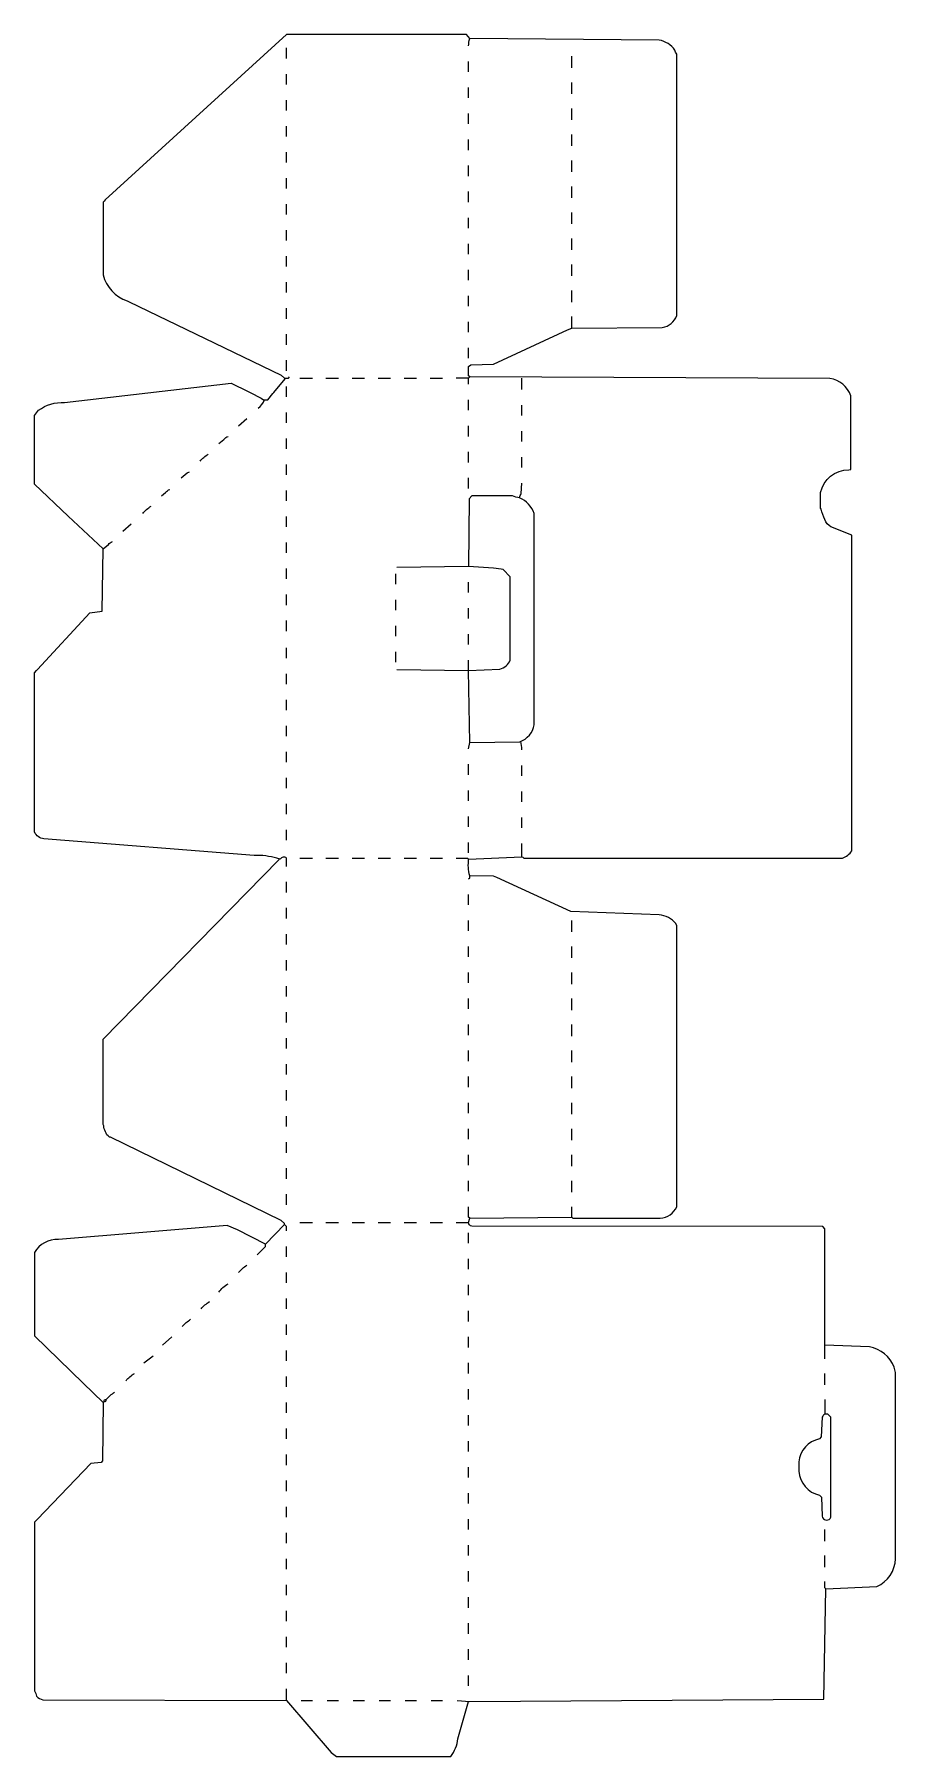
# Model space of a CAD drawing. Extents: x 43 to 870, y 85 to 1739.
import ezdxf

# ---------------------------------------------------------------- set-up
doc = ezdxf.new("R2010")
doc.units = 0
doc.layers.get('0').update_dxf_attribs({"linetype": 'CONTINUOUS'})

msp = doc.modelspace()

# ---------------------------------------------------------------- linework, layer by layer
at = {"color": 250, "linetype": 'CONTINUOUS'}
for points in [[(460, 1403), (460, 1409), (461, 1410), (460, 1411), (460, 1420), (462.020755, 1421.522642), (483.979245, 1422.477358), (554.9, 1455.2), (559, 1457), (645.994383, 1457.494254, 0.265436), (660, 1469), (660, 1720, -0.120666), (658, 1724, 0.206699), (642.997253, 1733.502778), (461, 1735), (458, 1739), (285, 1739), (111, 1580), (110, 1579), (109, 1578), (109, 1508, 0.255358), (132.1, 1483.2), (134.1, 1482.2), (279.82, 1411.76), (283, 1409), (287, 1409), (288, 1410)], [(460, 1728, -0.070182), (461, 1735)], [(285, 940), (285, 948, 0.4531), (279, 947), (275.9, 947.8, 0.080155), (254.037931, 950.455172), (52.040984, 966.45082, -0.261507), (43, 973), (43, 1126), (45, 1128), (46, 1129), (96.040984, 1183.54918), (108.00111, 1185.033296), (109, 1245), (75.233888, 1276.24948), (43, 1307), (43, 1373), (46, 1377), (47, 1378, -0.180315), (71.946154, 1385.430769), (232, 1404), (248.1, 1396.2), (250.1, 1395.2), (260.846154, 1389.769231), (263, 1388), (267, 1388), (272, 1394), (273, 1395), (283.8, 1408.1), (284, 1409)], [(448, 948), (459, 948), (460, 947), (511, 949), (511.9, 948.8), (513, 948), (819, 948, 0.191592), (828, 955), (828, 1258), (808, 1266, -0.17639), (802.2, 1273.1, -0.073109), (798.647059, 1282.911765), (798, 1284), (798, 1299, -0.363521), (825.1, 1320.7), (827, 1321), (827, 1392, 0.276688), (806.998555, 1408.501453), (461, 1410), (460, 1409), (448, 1409)], [(258, 1380, 0.123106), (264, 1388)], [(220, 1346), (225, 1350, -0.150174), (229, 1353)], [(202, 1329, -0.071068), (210, 1336)], [(184, 1313, -0.110184), (192, 1319)], [(165, 1296), (169, 1299, -0.150174), (173, 1302)], [(461, 1059), (509.1, 1059.7, 0.274413), (523, 1076), (523, 1279, 0.205328), (509, 1294, -0.087699), (502, 1296), (463, 1296), (460.492311, 1292.992541), (460, 1228)], [(147, 1279, -0.071068), (155, 1286)], [(109, 1245), (114, 1249, -0.150174), (118, 1252)], [(391, 1129), (460, 1128), (489.982803, 1129.481529, 0.23399), (500, 1138), (500, 1218), (493, 1225), (491.1, 1225.3), (483.979245, 1226.522642), (460, 1228), (391, 1227)], [(511, 1052, 0.078333), (510, 1060)], [(285, 590), (285, 594), (283, 596), (283, 597), (279.82, 599.76), (115.9, 679.8), (115, 680, -0.16468), (111.2, 685.1, -0.109306), (109.615385, 690.923077), (109, 692), (109, 774), (277.8, 946.1), (278, 947)], [(460, 928), (461, 929), (461, 931, -0.091062), (460, 947)], [(461, 602), (559, 603), (560, 602), (644, 602, 0.26524), (660, 613), (660, 883), (659, 885, 0.192849), (642.975138, 893.527624), (558.023691, 896.473815), (487.1, 929.2), (483.980069, 930.521664), (461, 931)], [(802, 467), (802, 480), (802, 592), (800, 594), (463.001475, 594.498516, -0.471478), (460, 598), (461, 602), (460, 603), (460, 613)], [(265, 577), (237.9, 590.8), (228, 595), (66.037931, 581.544828, 0.282801), (43, 569), (43, 489), (89.762812, 443.750329), (109, 425), (108.508923, 369.008615), (106.959016, 367.45082), (97.040984, 366.54918), (46, 313), (43, 310), (43, 148, -0.078207), (45, 143, 0.145616), (51.002119, 139.497863), (285, 139), (328, 89, 0.064594), (333, 85), (443, 85, 0.124257), (449.7, 102.1), (460, 138)], [(239, 550, -0.064905), (247, 557)], [(220, 531, -0.111998), (229, 539)], [(203, 515, -0.071068), (211, 522)], [(185, 498, -0.071068), (193, 505)], [(803, 246), (851.9, 248.3, 0.28837), (870, 275), (870, 454), (868.615385, 458.923077, 0.265347), (844.988109, 478.512485), (802, 480)], [(131, 446, -0.071068), (139, 453)], [(110, 426, -0.618034), (112, 428, -0.071068), (120, 435)], [(802, 428), (802, 414, 0.085644), (799.473815, 410.976309), (798.526185, 392.023691), (796.9, 390.2, 0.324015), (777, 368), (777, 359, 0.326174), (797, 336), (799, 334), (799.472376, 316.024862, 0.784075), (808, 315), (808, 411), (805, 414), (802, 414)]]:
    msp.add_lwpolyline(points, format="xyb", dxfattribs=at)
for points in [[(285, 1716), (285, 1726)], [(460, 1703), (460, 1713)], [(559, 1707), (559, 1718)], [(285, 1691), (285, 1701)], [(460, 1678), (460, 1688)], [(559, 1682), (559, 1693)], [(285, 1666), (285, 1676)], [(460, 1653), (460, 1663)], [(559, 1657), (559, 1668)], [(285, 1641), (285, 1651)], [(460, 1628), (460, 1638)], [(559, 1632), (559, 1643)], [(285, 1616), (285, 1626)], [(460, 1603), (460, 1613)], [(559, 1607), (559, 1618)], [(285, 1591), (285, 1601)], [(460, 1578), (460, 1588)], [(559, 1582), (559, 1593)], [(285, 1566), (285, 1576)], [(460, 1553), (460, 1563)], [(559, 1557), (559, 1568)], [(285, 1541), (285, 1551)], [(559, 1532), (559, 1543)], [(285, 1516), (285, 1526)], [(460, 1528), (460, 1538)], [(460, 1503), (460, 1513)], [(559, 1507), (559, 1518)], [(285, 1491), (285, 1501)], [(559, 1482), (559, 1493)], [(285, 1466), (285, 1476)], [(460, 1478), (460, 1488)], [(460, 1453), (460, 1463)], [(559, 1457), (559, 1468)], [(285, 1441), (285, 1451)], [(285, 1416), (285, 1426)], [(460, 1428), (460, 1438)], [(298, 1409), (310, 1409)], [(323, 1409), (335, 1409)], [(348, 1409), (360, 1409)], [(373, 1409), (385, 1409)], [(398, 1409), (410, 1409)], [(423, 1409), (435, 1409)], [(511, 1398), (511, 1409)], [(285, 1391), (285, 1401)], [(285, 1366), (285, 1376)], [(460, 1378), (460, 1388)], [(511, 1373), (511, 1383)], [(239, 1363), (247, 1370)], [(460, 1353), (460, 1363)], [(511, 1348), (511, 1358)], [(285, 1341), (285, 1351)], [(285, 1316), (285, 1326)], [(460, 1328), (460, 1338)], [(511, 1323), (511, 1333)], [(460, 1303), (460, 1313)], [(285, 1291), (285, 1301)], [(285, 1266), (285, 1276)], [(128, 1262), (136, 1269)], [(285, 1241), (285, 1251)], [(285, 1216), (285, 1226)], [(390, 1211), (390, 1221)], [(460, 1203), (460, 1213)], [(285, 1191), (285, 1201)], [(390, 1186), (390, 1196)], [(285, 1166), (285, 1176)], [(460, 1178), (460, 1188)], [(390, 1161), (390, 1171)], [(460, 1153), (460, 1163)], [(285, 1140), (285, 1150)], [(390, 1136), (390, 1146)], [(285, 1115), (285, 1125)], [(460, 1053), (461, 1059), (460, 1128), (460, 1138)], [(285, 1090), (285, 1100)], [(285, 1065), (285, 1075)], [(285, 1040), (285, 1050)], [(460, 1028), (460, 1038)], [(511, 1027), (511, 1037)], [(285, 1015), (285, 1025)], [(460, 1003), (460, 1013)], [(511, 1002), (511, 1012)], [(285, 990), (285, 1000)], [(460, 978), (460, 988)], [(511, 977), (511, 987)], [(285, 965), (285, 975)], [(460, 953), (460, 963)], [(511, 949), (511, 962)], [(285, 915), (285, 925)], [(460, 903), (460, 913)], [(285, 890), (285, 900)], [(460, 878), (460, 888)], [(559, 877), (559, 888)], [(285, 865), (285, 875)], [(460, 853), (460, 863)], [(559, 852), (559, 863)], [(285, 840), (285, 850)], [(460, 828), (460, 838)], [(559, 827), (559, 838)], [(285, 815), (285, 825)], [(460, 803), (460, 813)], [(559, 802), (559, 813)], [(285, 790), (285, 800)], [(460, 778), (460, 788)], [(559, 777), (559, 788)], [(285, 765), (285, 775)], [(460, 753), (460, 763)], [(559, 752), (559, 763)], [(285, 740), (285, 750)], [(460, 728), (460, 738)], [(559, 727), (559, 738)], [(285, 715), (285, 725)], [(460, 703), (460, 713)], [(559, 702), (559, 713)], [(285, 690), (285, 700)], [(460, 678), (460, 688)], [(559, 677), (559, 688)], [(285, 665), (285, 675)], [(460, 653), (460, 663)], [(559, 652), (559, 663)], [(285, 640), (285, 650)], [(460, 628), (460, 638)], [(559, 627), (559, 638)], [(285, 615), (285, 625)], [(559, 603), (559, 613)], [(257, 567), (258, 568), (265, 575), (265, 577), (283, 596)], [(298, 598), (310, 598)], [(323, 598), (335, 598)], [(348, 598), (360, 598)], [(373, 598), (385, 598)], [(398, 598), (410, 598)], [(423, 598), (435, 598)], [(448, 598), (460, 598)], [(460, 578), (460, 588)], [(285, 565), (285, 575)], [(460, 553), (460, 563)], [(285, 540), (285, 550)], [(460, 528), (460, 538)], [(285, 515), (285, 525)], [(460, 503), (460, 513)], [(285, 490), (285, 500)], [(166, 480), (175, 488)], [(460, 478), (460, 488)], [(148, 463), (157, 470)], [(285, 465), (285, 475)], [(285, 440), (285, 450)], [(460, 453), (460, 463)], [(802, 442), (802, 453)], [(460, 428), (460, 438)], [(285, 415), (285, 425)], [(285, 390), (285, 400)], [(460, 403), (460, 413)], [(460, 378), (460, 388)], [(285, 365), (285, 375)], [(285, 340), (285, 350)], [(460, 353), (460, 363)], [(460, 328), (460, 338)], [(285, 315), (285, 325)], [(285, 290), (285, 300)], [(460, 303), (460, 313)], [(802, 292), (802, 303)], [(460, 278), (460, 288)], [(285, 265), (285, 275)], [(802, 267), (802, 278)], [(285, 240), (285, 250)], [(449, 139), (461, 138), (801, 140), (803, 246), (802, 247), (802, 253)], [(460, 253), (460, 263)], [(460, 228), (460, 238)], [(285, 215), (285, 225)], [(285, 190), (285, 200)], [(460, 203), (460, 213)], [(460, 178), (460, 188)], [(285, 165), (285, 175)], [(285, 139), (285, 150)], [(460, 153), (460, 163)], [(299, 139), (310, 139)], [(324, 139), (335, 139)], [(349, 139), (360, 139)], [(374, 139), (385, 139)], [(399, 139), (410, 139)], [(424, 139), (435, 139)]]:
    msp.add_lwpolyline(points, dxfattribs=at)
at = {"color": 27, "linetype": 'CONTINUOUS'}
msp.add_lwpolyline([(509, 1294, -0.131761), (510.54918, 1298.040984), (511, 1308)], format="xyb", dxfattribs=at)
at = {"color": 251, "linetype": 'CONTINUOUS'}
for points in [[(298, 948), (310, 948)], [(323, 948), (335, 948)], [(348, 948), (360, 948)], [(373, 948), (385, 948)], [(398, 948), (410, 948)], [(423, 948), (435, 948)]]:
    msp.add_lwpolyline(points, dxfattribs=at)
msp.add_lwpolyline([(109, 425), (110, 426, 0.618034), (112, 428)], format="xyb", dxfattribs=at)

doc.saveas('drawing.dxf')
